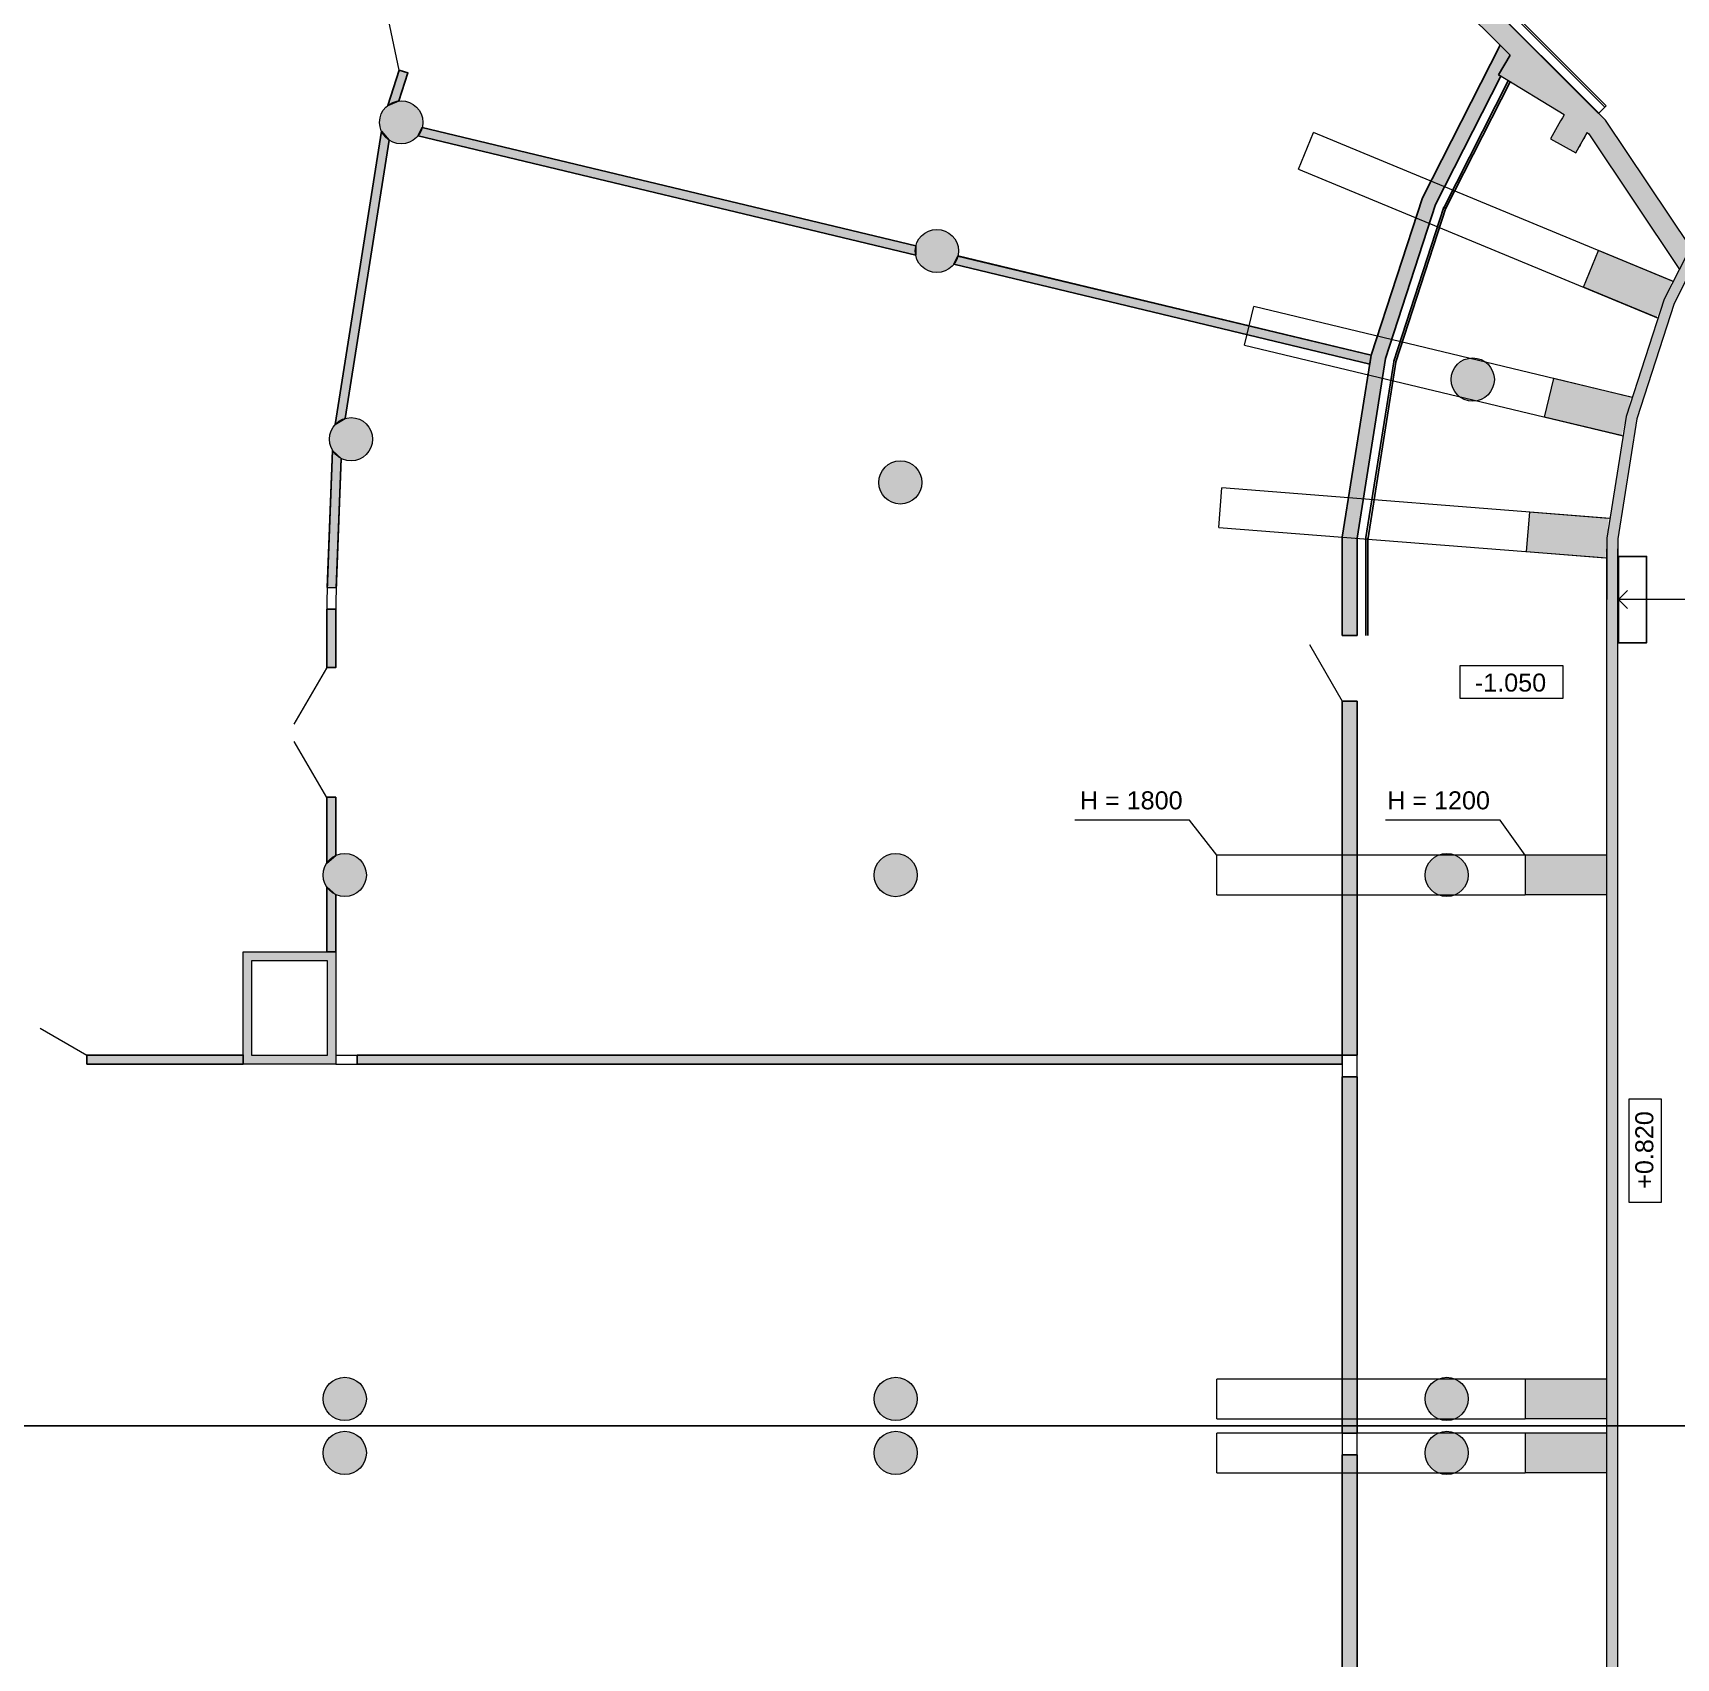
# Model space of a CAD drawing. Header units: millimetres. Extents: x 72919 to 485785, y -53256 to 338519.
# Drawn here: x 188890 to 211706, y 166215 to 188785 of the extents above; entities that cross this region are included whole.
import ezdxf
from ezdxf.enums import TextEntityAlignment as Align

# ---------------------------------------------------------------- set-up
doc = ezdxf.new("R2010")
doc.units = ezdxf.units.MM
for name, color, linetype, lineweight in [('1 level', 186, 'Continuous', 15), ('door', 177, 'Continuous', 9), ('stairs', 4, 'Continuous', 5), ('wall', 5, 'Continuous', 40)]:
    doc.layers.add(name, color=color, linetype=linetype, lineweight=lineweight)
doc.styles.add('STW_ARIAL', font='arial.ttf')

msp = doc.modelspace()

# ---------------------------------------------------------------- hatches: boundary and pattern name
at = {"ltscale": 500, "true_color": 0x000000}
h = msp.add_hatch(color=18, dxfattribs=at)
h.dxf.hatch_style = 1
edge = h.paths.add_edge_path()
edge.add_arc((221610.43379, 180914.99944), 12890, 148.413454559, 151.218278192)
edge.add_line((210312.86024, 187121.20053), (209962.27611, 187313.79017))
edge.add_arc((221610.43378, 180914.99944), 13290, 149.577862287, 151.218278192, ccw=False)
edge.add_line((210150.22643, 187644.61662), (209237.60166, 188203.87379))
edge.add_line((209237.60166, 188203.87379), (209402.7822, 188473.42394))
edge.add_line((209402.7822, 188473.42394), (198078.17437, 199798.03177))
edge.add_line((198078.17437, 199798.03177), (198290.30641, 200010.1638))
edge.add_line((198290.30641, 200010.1638), (210622.24867, 187678.22154))
edge.add_line((210622.24867, 187678.22154), (210630.08785, 187666.59948))
h = msp.add_hatch(color=18, dxfattribs=at)
h.dxf.hatch_style = 1
h.paths.add_polyline_path([(195178.33736, 191558.63917), (195092.48506, 191698.92146), (194533.55006, 189978.69642), (194652.43213, 189940.0693)])
h.paths.add_polyline_path([(193970.24412, 187840.51049), (194096.20154, 188228.16757), (193977.31947, 188266.79469), (193818.33229, 187777.48245)])
h = msp.add_hatch(color=18, dxfattribs=at)
h.dxf.hatch_style = 1
h.paths.add_polyline_path([(207275.43379, 180414.99944), (207070.43379, 180414.99944), (207070.43379, 181782.60696), (207470.68553, 184309.69624), (208182.6942, 186494.20597), (209262.82181, 188613.38433), (209402.7822, 188473.42394), (209237.60166, 188203.87379), (209273.14476, 188182.09296), (208367.16456, 186400.4037), (207670.54881, 184261.66973), (207275.43379, 181767.01163)])
h = msp.add_hatch(color=18, dxfattribs=at)
h.dxf.hatch_style = 1
edge = h.paths.add_edge_path()
edge.add_arc((194004.85175, 187542.51332), 300, 0, 360)
h = msp.add_hatch(color=18, dxfattribs=at)
h.dxf.hatch_style = 1
edge = h.paths.add_edge_path()
edge.add_arc((221610.43379, 180914.99945), 13290, 147.990453435, 147.990710697)
edge.add_line((210341.01655, 187959.45366), (210622.24867, 187678.22154))
edge.add_line((210622.24867, 187678.22154), (210630.08785, 187666.59948))
edge.add_arc((221610.43378, 180914.99944), 12890, 148.413454559, 149.775836169)
edge.add_line((210472.6671, 187403.62436), (211752.5916, 185500.02818))
edge.add_line((211752.5916, 185500.02818), (211856.73011, 185704.41219))
edge.add_line((211856.73011, 185704.41219), (211952.26844, 185561.51308))
edge.add_line((211952.26844, 185561.51308), (212004.29396, 185663.61925))
edge.add_line((212004.29396, 185663.61925), (210727.46772, 187573.09749))
edge.add_line((210727.46772, 187573.09749), (210341.04818, 187959.50426))
h = msp.add_hatch(color=18, dxfattribs=at)
h.dxf.hatch_style = 1
h.paths.add_polyline_path([(193086.97032, 183345.35137), (193227.1521, 183431.36767), (193838.72824, 187292.70744), (193731.98794, 187417.83236)])
h = msp.add_hatch(color=18, dxfattribs=at)
h.dxf.hatch_style = 1
h.paths.add_polyline_path([(194296.56272, 187472.47971), (194240.85366, 187357.30238), (201147.84753, 185699.07986), (201150.73594, 185826.93831)])
h = msp.add_hatch(color=18, dxfattribs=at)
h.dxf.hatch_style = 1
edge = h.paths.add_edge_path()
edge.add_arc((201442.31148, 185757.88663), 300, 0, 360)
h = msp.add_hatch(color=18, dxfattribs=at)
h.dxf.hatch_style = 1
h.paths.add_polyline_path([(211436.18005, 184831.5716), (210418.6632, 185253.23479), (210629.17342, 185761.35431), (211646.69027, 185339.69112)])
h = msp.add_hatch(color=18, dxfattribs=at)
h.dxf.hatch_style = 1
h.paths.add_polyline_path([(201733.99079, 185686.17729), (201678.68405, 185571.63729), (207450.98182, 184185.8312), (207470.17954, 184308.39044)])
h = msp.add_hatch(color=18, dxfattribs=at)
h.dxf.hatch_style = 1
h.paths.add_polyline_path([(211159.29265, 183424.06032), (211680.46089, 185028.05898), (211952.26844, 185561.51308), (211856.73011, 185704.41219), (211541.45036, 185085.6388), (211012.98609, 183459.18519), (210745.30377, 181769.08936), (210895.30378, 181757.28423)])
h = msp.add_hatch(color=18, dxfattribs=at)
h.dxf.hatch_style = 1
h.paths.add_polyline_path([(209182.11153, 183970.79926, 1), (208582.11153, 183970.79926, 1)])
h = msp.add_hatch(color=18, dxfattribs=at)
h.dxf.hatch_style = 1
h.paths.add_polyline_path([(209182.11153, 183970.79926, 1), (208582.11153, 183970.79926, 1)])
h = msp.add_hatch(color=18, dxfattribs=at)
h.dxf.hatch_style = 1
h.paths.add_polyline_path([(210949.67051, 183194.48916), (209877.84318, 183449.12207), (210006.23302, 183983.92676), (211078.06034, 183729.29385)])
h = msp.add_hatch(color=18, dxfattribs=at)
h.dxf.hatch_style = 1
edge = h.paths.add_edge_path()
edge.add_arc((193307.95068, 183142.45317), 300, 0, 360)
h = msp.add_hatch(color=18, dxfattribs=at)
h.dxf.hatch_style = 1
h.paths.add_polyline_path([(192976.77212, 181081.2303), (193101.67575, 181076.32283), (193172.3402, 182874.8531), (193051.63292, 182986.56474)])
h = msp.add_hatch(color=18, dxfattribs=at)
h.dxf.hatch_style = 1
edge = h.paths.add_edge_path()
edge.add_arc((200934.36828, 182542.24109), 300, 0, 360)
h = msp.add_hatch(color=18, dxfattribs=at)
h.dxf.hatch_style = 1
h.paths.add_polyline_path([(210723.59806, 181494.94731), (209625.6934, 181582.02817), (209669.10483, 182130.31226), (210767.00949, 182043.23141)])
h = msp.add_hatch(color=18, dxfattribs=at)
h.dxf.hatch_style = 1
h.paths.add_polyline_path([(210895.30378, 181757.28423), (210745.30377, 181769.08936), (210745.3699, 104415.01762), (210895.30399, 104415.01762)])
h = msp.add_hatch(color=18, dxfattribs=at)
h.dxf.hatch_style = 1
h.paths.add_polyline_path([(192970.43379, 180781.24291), (193095.43379, 180781.24291), (193095.43379, 179969.99944), (192970.43379, 179969.99944)])
h = msp.add_hatch(color=18, dxfattribs=at)
h.dxf.hatch_style = 1
h.paths.add_polyline_path([(207275.43379, 179504.99944), (207275.43379, 174589.89857), (207070.43379, 174589.89857), (207070.43379, 179504.99944)])
h = msp.add_hatch(color=18, dxfattribs=at)
h.dxf.hatch_style = 1
h.paths.add_polyline_path([(192970.43379, 178169.99944), (193095.43379, 178169.99944), (193095.43379, 177362.71725), (192970.43379, 177255.83068)])
h.paths.add_polyline_path([(192970.43379, 176924.1682), (193095.43379, 176817.28164), (193095.43379, 176024.99944), (192970.43379, 176024.99944)])
h = msp.add_hatch(color=18, dxfattribs=at)
h.dxf.hatch_style = 1
edge = h.paths.add_edge_path()
edge.add_arc((193220.43379, 177090.00291), 300, 0, 360)
h = msp.add_hatch(color=18, dxfattribs=at)
h.dxf.hatch_style = 1
edge = h.paths.add_edge_path()
edge.add_arc((200869.23576, 177090.99791), 300, 0, 360)
h = msp.add_hatch(color=18, dxfattribs=at)
h.dxf.hatch_style = 1
h.paths.add_polyline_path([(208820.43379, 177089.99944, 1), (208220.43379, 177089.99944, 1)])
h = msp.add_hatch(color=18, dxfattribs=at)
h.dxf.hatch_style = 1
h.paths.add_polyline_path([(208820.43379, 177089.99944, 1), (208220.43379, 177089.99944, 1)])
h = msp.add_hatch(color=18, dxfattribs=at)
h.dxf.hatch_style = 1
h.paths.add_polyline_path([(210745.18815, 176815.17476), (209610.43379, 176815.17476), (209610.43379, 177365.17476), (210745.18815, 177365.17476)])
h = msp.add_hatch(color=18, dxfattribs=at)
h.dxf.hatch_style = 1
h.paths.add_polyline_path([(191930.43379, 175904.99944), (191810.43379, 176024.99944), (191810.43379, 174464.89857), (193095.43379, 174464.89857), (193095.43379, 176024.99944), (191810.43379, 176024.99944), (191930.43379, 175904.99944), (192975.43379, 175904.99944), (192975.43379, 174584.89857), (191930.43379, 174584.89857)])
h = msp.add_hatch(color=18, dxfattribs=at)
h.dxf.hatch_style = 1
h.paths.add_polyline_path([(185745.43313, 174589.27096), (188140.43379, 174589.27096), (188140.43379, 174464.89857), (185745.43313, 174464.89857)])
h.paths.add_polyline_path([(189640.43379, 174589.89857), (191810.43379, 174589.89857), (191810.43379, 174464.89857), (189640.43379, 174464.89857)])
h = msp.add_hatch(color=18, dxfattribs=at)
h.dxf.hatch_style = 1
h.paths.add_polyline_path([(193395.43313, 174589.89857), (207070.43379, 174589.89857), (207070.43379, 174464.89857), (193395.43313, 174464.89857)])
h = msp.add_hatch(color=18, dxfattribs=at)
h.dxf.hatch_style = 1
h.paths.add_polyline_path([(207275.43379, 174289.89857), (207275.43379, 169339.30743), (207070.43379, 169339.30743), (207070.43379, 174289.89857)])
h = msp.add_hatch(color=18, dxfattribs=at)
h.dxf.hatch_style = 1
edge = h.paths.add_edge_path()
edge.add_arc((193220.43379, 169814.99944), 300, 9, 369)
h = msp.add_hatch(color=18, dxfattribs=at)
h.dxf.hatch_style = 1
edge = h.paths.add_edge_path()
edge.add_arc((200870.43379, 169814.99944), 300, 9, 369)
h = msp.add_hatch(color=18, dxfattribs=at)
h.dxf.hatch_style = 1
h.paths.add_polyline_path([(208820.43379, 169814.99944, 1), (208220.43379, 169814.99944, 1)])
h = msp.add_hatch(color=18, dxfattribs=at)
h.dxf.hatch_style = 1
h.paths.add_polyline_path([(208820.43379, 169814.99944, 1), (208220.43379, 169814.99944, 1)])
h = msp.add_hatch(color=18, dxfattribs=at)
h.dxf.hatch_style = 1
h.paths.add_polyline_path([(210745.18815, 169540.17476), (209610.43379, 169540.17476), (209610.43379, 170090.17476), (210745.18815, 170090.17476)])
h = msp.add_hatch(color=18, dxfattribs=at)
h.dxf.hatch_style = 1
edge = h.paths.add_edge_path()
edge.add_arc((193220.43379, 169064.99944), 300, 9, 369)
h = msp.add_hatch(color=18, dxfattribs=at)
h.dxf.hatch_style = 1
edge = h.paths.add_edge_path()
edge.add_arc((200870.43379, 169064.99944), 300, 9, 369)
h = msp.add_hatch(color=18, dxfattribs=at)
h.dxf.hatch_style = 1
h.paths.add_polyline_path([(208820.43379, 169064.99944, 1), (208220.43379, 169064.99944, 1)])
h = msp.add_hatch(color=18, dxfattribs=at)
h.dxf.hatch_style = 1
h.paths.add_polyline_path([(208820.43379, 169064.99944, 1), (208220.43379, 169064.99944, 1)])
h = msp.add_hatch(color=18, dxfattribs=at)
h.dxf.hatch_style = 1
h.paths.add_polyline_path([(210745.18815, 168790.17476), (209610.43379, 168790.17476), (209610.43379, 169340.17476), (210745.18815, 169340.17476)])
h = msp.add_hatch(color=18, dxfattribs=at)
h.dxf.hatch_style = 1
h.paths.add_polyline_path([(207275.43379, 169039.30743), (207275.43379, 165739.73761), (207070.43379, 165739.73761), (207070.43379, 169039.30743)])
at = {"layer": 'wall', "lineweight": 18, "ltscale": 0.007407, "true_color": 0x000000}
h = msp.add_hatch(color=18, dxfattribs=at)
h.dxf.hatch_style = 1
h.paths.add_polyline_path([(210714.95366, 187751.43929), (210630.08785, 187666.59948), (198290.30641, 200010.1638), (198375.17223, 200095.00361), (210714.95366, 187751.43929)], flags=0)
h = msp.add_hatch(color=18, dxfattribs=at)
h.dxf.hatch_style = 1
h.paths.add_polyline_path([(208476.91487, 186355.0811), (209380.06554, 188127.6141), (209273.14476, 188182.09296), (208365.7065, 186401.14511), (208476.91487, 186355.0811)], flags=0)
h = msp.add_hatch(color=18, dxfattribs=at)
h.dxf.hatch_style = 1
h.paths.add_polyline_path([(209380.06554, 188127.6141), (209406.79574, 188113.99438), (208504.71696, 186343.5651), (208476.91487, 186355.0811), (209380.06554, 188127.6141)], flags=0)
h = msp.add_hatch(color=18, dxfattribs=at)
h.dxf.hatch_style = 1
h.paths.add_polyline_path([(208476.91487, 186355.0811), (208365.7065, 186401.14511), (207670.54881, 184261.66973), (207787.59401, 184233.56966), (208476.91487, 186355.0811)], flags=0)
h = msp.add_hatch(color=18, dxfattribs=at)
h.dxf.hatch_style = 1
h.paths.add_polyline_path([(208504.71696, 186343.5651), (207816.85532, 184226.54465), (207787.59401, 184233.56966), (208476.91487, 186355.0811), (208504.71696, 186343.5651)], flags=0)
h = msp.add_hatch(color=18, dxfattribs=at)
h.dxf.hatch_style = 1
h.paths.add_polyline_path([(207787.59401, 184233.56966), (207670.54881, 184261.66973), (207275.43379, 181767.01163), (207395.43379, 181757.56742), (207787.59401, 184233.56966)], flags=0)
h = msp.add_hatch(color=18, dxfattribs=at)
h.dxf.hatch_style = 1
h.paths.add_polyline_path([(207816.85532, 184226.54465), (207425.43379, 181755.20637), (207395.43379, 181757.56742), (207787.59401, 184233.56966), (207816.85532, 184226.54465)], flags=0)
h = msp.add_hatch(color=18, dxfattribs=at)
h.dxf.hatch_style = 1
h.paths.add_polyline_path([(207395.43379, 180414.99944), (207395.43379, 181757.56742), (207275.43379, 181767.01163), (207275.43379, 180414.99944), (207395.43379, 180414.99944)], flags=0)
h = msp.add_hatch(color=18, dxfattribs=at)
h.dxf.hatch_style = 1
h.paths.add_polyline_path([(207395.43379, 181757.56742), (207425.43379, 181755.20637), (207425.43379, 180414.99944), (207395.43379, 180414.99944), (207395.43379, 181757.56742)], flags=0)
h = msp.add_hatch(color=18, dxfattribs=at)
h.dxf.hatch_style = 1
h.paths.add_polyline_path([(207395.43379, 156625.14045), (207395.43379, 179504.99944), (207275.43379, 179504.99944), (207275.43379, 156625.14045), (207395.43379, 156625.14045)], flags=0)
h = msp.add_hatch(color=18, dxfattribs=at)
h.dxf.hatch_style = 1
h.paths.add_polyline_path([(207395.43379, 179504.99944), (207395.43379, 156625.14045), (207425.43379, 156625.14045), (207425.43379, 179504.99944), (207395.43379, 179504.99944)], flags=0)

# ---------------------------------------------------------------- linework, layer by layer
at = {"color": 18, "ltscale": 500, "true_color": 0x000000}
for p, q in [((208182.6942, 186494.20597), (209262.82181, 188613.38433)), ((209402.7822, 188473.42394), (209237.60166, 188203.87379)), ((209262.82181, 188613.38433), (209402.7822, 188473.42394)), ((209273.14476, 188182.09296), (208367.16456, 186400.4037)), ((209380.11009, 188127.70162), (208474.12989, 186346.01236)), ((209406.85142, 188114.10378), (208500.87122, 186332.41452)), ((209237.60166, 188203.87379), (209273.14476, 188182.09296)), ((207470.68553, 184309.69624), (208182.6942, 186494.20597)), ((208367.16456, 186400.4037), (207670.54881, 184261.66973)), ((208481.26467, 186363.23969), (207784.64893, 184224.50572)), ((208509.7897, 186353.94869), (207813.17396, 184215.21471)), ((207070.43379, 181782.60696), (207470.68553, 184309.69624)), ((207670.54881, 184261.66973), (207275.43379, 181767.01163)), ((207789.07141, 184242.89759), (207393.95639, 181748.23949)), ((207818.70206, 184238.20456), (207423.58704, 181743.54646)), ((207070.43379, 180414.99944), (207070.43379, 181782.60696)), ((207275.43379, 181767.01163), (207275.43379, 180414.99944)), ((207395.43379, 181767.01163), (207395.43379, 180414.99944)), ((207425.43379, 181767.01163), (207425.43379, 180414.99944)), ((207275.43379, 180414.99944), (207070.43379, 180414.99944))]:
    msp.add_line(p, q, dxfattribs=at)
for points in [[(415650.43379, 180914.99944, 0.4142135624), (336810.43379, 259754.99944), (221610.43379, 259754.99944, 0.4142135624), (142770.43379, 180914.99944), (142770.43379, 104414.99944, 0.4142135624), (221610.43379, 25574.99944), (336810.43379, 25574.99944, 0.4142135624), (415650.43379, 104414.99944)], [(414950.43379, 180914.99944, 0.4142135624), (336810.43379, 259054.99944), (221610.43379, 259054.99944, 0.4142135624), (143470.43379, 180914.99944), (143470.43379, 104414.99944, 0.4142135624), (221610.43379, 26274.99944), (336810.43379, 26274.99944, 0.4142135624), (414950.43379, 104414.99944)]]:
    msp.add_lwpolyline(points, format="xyb", close=True, dxfattribs=at)
for points in [[(193970.24412, 187840.51049), (194096.20154, 188228.16757), (193977.31947, 188266.79469), (193818.33229, 187777.48245), (193970.24412, 187840.51049)], [(193086.97032, 183345.35137), (193227.1521, 183431.36767), (193838.72824, 187292.70744), (193731.98794, 187417.83236), (193086.97032, 183345.35137)], [(194296.56272, 187472.47971), (194240.85366, 187357.30238), (201147.84753, 185699.07986), (201150.73594, 185826.93831), (194296.56272, 187472.47971)], [(201733.99079, 185686.17729), (201678.68405, 185571.63729), (207450.98182, 184185.8312), (207470.17954, 184308.39044), (201733.99079, 185686.17729)], [(192976.77212, 181081.2303), (193101.67575, 181076.32283), (193172.3402, 182874.8531), (193051.63292, 182986.56474), (192976.77212, 181081.2303)], [(192970.43379, 176924.1682), (193095.43379, 176817.28164), (193095.43379, 176024.99944), (192970.43379, 176024.99944), (192970.43379, 176924.1682)], [(215774.00404, 169439.99944), (141171.728, 169439.99944)], [(215774.00404, 169439.99944), (141171.728, 169439.99944)]]:
    msp.add_lwpolyline(points, dxfattribs=at)
for points in [[(210905.23379, 181514.99944), (210905.23379, 180314.99944), (211295.23379, 180314.99944), (211295.23379, 181514.99944)], [(192970.43379, 180781.24291), (193095.43379, 180781.24291), (193095.43379, 179969.99944), (192970.43379, 179969.99944)], [(207275.43379, 179504.99944), (207275.43379, 174589.89857), (207070.43379, 174589.89857), (207070.43379, 179504.99944)], [(192970.43379, 178169.99944), (193095.43379, 178169.99944), (193095.43379, 177362.71725), (192970.43379, 177255.83068)], [(189640.43379, 174589.89857), (191810.43379, 174589.89857), (191810.43379, 174464.89857), (189640.43379, 174464.89857)], [(193395.43313, 174589.89857), (207070.43379, 174589.89857), (207070.43379, 174464.89857), (193395.43313, 174464.89857)], [(207275.43379, 174289.89857), (207275.43379, 169339.30743), (207070.43379, 169339.30743), (207070.43379, 174289.89857)], [(207275.43379, 169039.30743), (207275.43379, 165739.73761), (207070.43379, 165739.73761), (207070.43379, 169039.30743)]]:
    msp.add_lwpolyline(points, close=True, dxfattribs=at)
at = {"layer": '1 level', "color": 177, "true_color": 0x293189}
for points in [[(208703.85468, 179544.21906), (210135.66895, 179544.21906), (210135.66895, 179996.78418), (208703.85468, 179996.78418)], [(211048.6845, 173976.95009), (211048.6845, 172545.13582), (211501.24962, 172545.13582), (211501.24962, 173976.95009)]]:
    msp.add_lwpolyline(points, close=True, dxfattribs=at)
at = {"layer": 'door', "linetype": 'ByBlock', "ltscale": 100}
for p, q in [((193977.31947, 188266.79469), (193790.19895, 189147.12753)), ((206615.43379, 180293.08256), (207070.43379, 179504.99944)), ((192520.46057, 179185.56112), (192970.43379, 179964.99945)), ((192970.43379, 178164.99945), (192520.407, 178944.40685)), ((188990.91473, 174964.89857), (189640.43379, 174589.89857))]:
    msp.add_line(p, q, dxfattribs=at)
at = {"layer": 'stairs', "color": 4, "ltscale": 100}
msp.add_line((213845.24934, 180914.95155), (210895.24607, 180914.95155), dxfattribs=at)
at = {"layer": 'wall', "color": 18, "lineweight": 18, "ltscale": 0.007407, "true_color": 0x000000}
for p, q in [((198290.30641, 200010.1638), (210632.02551, 187668.53655)), ((209402.7822, 188473.42394), (198078.17437, 199798.03177)), ((209262.82181, 188613.38433), (208175.72555, 186479.8378)), ((209237.60166, 188203.87379), (209402.7822, 188473.42394)), ((209237.60166, 188203.87379), (209402.7822, 188473.42394)), ((193977.31947, 188266.79469), (194096.20154, 188228.16757)), ((209273.14476, 188182.09296), (208365.7065, 186401.14511)), ((210150.22643, 187644.61662), (209237.60166, 188203.87379)), ((201147.84753, 185699.07986), (194240.85366, 187357.30238)), ((201150.73594, 185826.93831), (194296.56272, 187472.47971)), ((208175.72555, 186479.8378), (207470.59659, 184309.67401)), ((208365.7065, 186401.14511), (207670.54881, 184261.66973)), ((207450.98182, 184185.8312), (201678.68405, 185571.63729)), ((207470.59659, 184309.67401), (201734.15698, 185686.87131)), ((207470.59659, 184309.67401), (207070.43379, 181783.14548)), ((207670.54881, 184261.66973), (207275.43379, 181767.01163)), ((207070.43379, 180414.99944), (207070.43379, 181783.14548)), ((207275.43379, 181767.01163), (207275.43379, 180414.99944)), ((210745.24607, 103762.18881), (210745.24607, 181617.98137)), ((210895.24607, 103762.18881), (210895.24607, 181617.98137)), ((210905.23379, 180914.95155), (211030.32391, 181040.04167)), ((210905.23379, 180914.95155), (211030.32391, 180789.86142)), ((207275.43379, 180414.99944), (207070.43379, 180414.99944)), ((193095.43379, 179969.99944), (192970.43379, 179969.99944)), ((207275.43379, 179504.99944), (207070.43379, 179504.99944)), ((207070.43379, 179504.99944), (207070.43379, 156625.14045)), ((207275.43379, 156625.14045), (207275.43379, 179504.99944)), ((193095.43379, 178169.99944), (192970.43379, 178169.99944)), ((189640.43379, 174589.89857), (191810.43379, 174589.89857)), ((189640.43379, 174589.89857), (189640.43379, 174464.89857)), ((193095.43379, 174589.89857), (207070.43379, 174589.89857)), ((189640.43379, 174464.89857), (191810.43379, 174464.89857)), ((193095.43379, 174464.89857), (207070.43379, 174464.89857))]:
    msp.add_line(p, q, dxfattribs=at)
for points in [[(210714.95366, 187751.43929), (210630.08785, 187666.59948), (198290.30641, 200010.1638), (198375.17223, 200095.00361), (210714.95366, 187751.43929)], [(210714.95366, 187751.43929), (210736.17012, 187772.64924), (198396.38868, 200116.21356), (198375.17223, 200095.00361)], [(193977.31947, 188266.79469), (193818.33229, 187777.48245)], [(194096.20154, 188228.16757), (193970.24412, 187840.51049)], [(211908.75563, 185806.51836), (210727.46772, 187573.09749), (210341.04818, 187959.50426)], [(193731.98794, 187417.83236), (193086.97032, 183345.35137)], [(206461.60096, 186892.48993), (206672.07991, 187400.63946)], [(206461.60096, 186892.48993), (206672.07991, 187400.63946)], [(211666.85589, 185331.76182), (206672.07711, 187400.63272)], [(193838.72824, 187292.70744), (193227.1521, 183431.36767)], [(206461.60096, 186892.48993), (211456.31799, 184823.62704)], [(210418.6142, 185253.06533), (210629.08822, 185761.19985)], [(211646.67518, 185339.7059), (210629.08821, 185761.19984)], [(211856.73011, 185704.41219), (211541.45036, 185085.6388), (211012.98609, 183459.18519), (210745.30377, 181769.08936), (210745.30399, 180914.98123)], [(212004.29396, 185663.61925), (211680.46089, 185028.05898), (211159.29265, 183424.06032), (210895.30378, 181757.28423), (210895.30399, 180914.98126)], [(211436.20116, 184831.57138), (210418.6142, 185253.06532)], [(205712.96074, 184448.84221), (205841.34328, 184983.66486)], [(205712.96074, 184448.84221), (205841.34328, 184983.66486)], [(211098.29557, 183721.74202), (205841.34158, 184983.65776)], [(205712.96074, 184448.84221), (210969.86424, 183186.92191)], [(209877.7814, 183448.95661), (210006.19465, 183983.75567)], [(211077.19638, 183726.59225), (210006.19467, 183983.75578)], [(210948.78313, 183191.79319), (209877.78142, 183448.95672)], [(193051.63292, 182986.56474), (192970.43379, 180919.90881), (192970.43379, 179969.99944)], [(193172.3402, 182874.8531), (193095.43379, 180917.45413), (193095.43379, 179969.99944)], [(205355.87559, 181918.38711), (205399.00157, 182466.70954)], [(205355.87559, 181918.38711), (205399.00157, 182466.70954)], [(210788.65515, 182042.80183), (205399.001, 182466.70226)], [(210767.08712, 182043.22526), (209668.96322, 182130.1713), (209625.55179, 181581.8872), (210723.67569, 181494.94116)], [(205355.87559, 181918.38711), (210745.30384, 181494.48817)], [(192970.43379, 178169.99944), (192970.43379, 177255.83068)], [(193095.43379, 178169.99944), (193095.43379, 177362.71725)], [(205327.23157, 177365.00733), (204949.69831, 177852.74982), (203355.95319, 177852.74982)], [(209610.43379, 177365.18264), (209263.46671, 177852.92513), (207669.72158, 177852.92513)], [(210745.24607, 177365.24802), (205327.23157, 177365.00002)], [(205327.25675, 176814.99156), (205327.23157, 177365.00733)], [(205327.25675, 176814.99156), (205327.23157, 177365.00733)], [(210745.18815, 177364.99944), (209610.43379, 177364.99944)], [(209610.43379, 177364.99944), (209610.43379, 176814.99944)], [(210745.18815, 176814.99944), (210745.18815, 177364.99944)], [(192970.43379, 176924.1682), (192970.43379, 176024.99944)], [(193095.43379, 176817.28164), (193095.43379, 176024.99944)], [(205327.25675, 176814.99156), (209610.43379, 176815.17476)], [(210745.18815, 176814.99944), (209610.43379, 176814.99944)], [(210745.24607, 170090.24802), (205327.23157, 170090.00002)], [(205327.25675, 169539.99156), (205327.23157, 170090.00733)], [(205327.25675, 169539.99156), (205327.23157, 170090.00733)], [(210745.18815, 170089.99944), (209610.43379, 170089.99944)], [(209610.43379, 170089.99944), (209610.43379, 169539.99944)], [(205327.25675, 169539.99156), (209610.43379, 169540.17476)], [(210745.18815, 169539.99944), (209610.43379, 169539.99944)], [(210745.24607, 169340.24802), (205327.23157, 169340.00002)], [(205327.25675, 168789.99156), (205327.23157, 169340.00733)], [(205327.25675, 168789.99156), (205327.23157, 169340.00733)], [(210745.18815, 169339.99944), (209610.43379, 169339.99944)], [(209610.43379, 169339.99944), (209610.43379, 168789.99944)], [(205327.25675, 168789.99156), (209610.43379, 168790.17476)], [(210745.18815, 168789.99944), (209610.43379, 168789.99944)]]:
    msp.add_lwpolyline(points, dxfattribs=at)
msp.add_lwpolyline([(210150.22643, 187644.61662, 0.0071577869), (209962.27611, 187313.79017), (210312.86024, 187121.20053), (210472.64717, 187403.654), (210494.47162, 187381.82954), (211752.5916, 185500.02818), (211856.73011, 185704.41219)], format="xyb", dxfattribs=at)
for points in [[(191810.43379, 176024.99944), (193095.43379, 176024.99944), (193095.43379, 174464.89857), (191810.43379, 174464.89857)], [(191930.43379, 175904.99944), (192975.43379, 175904.99944), (192975.43379, 174584.89857), (191930.43379, 174584.89857)]]:
    msp.add_lwpolyline(points, close=True, dxfattribs=at)
for centre in [(194004.85175, 187542.51332), (201442.32271, 185756.38932), (208882.11153, 183970.79926), (208882.11153, 183970.79926), (193307.95068, 183142.45317), (200934.36828, 182542.24109), (193220.43379, 177089.99944), (200869.24759, 177089.50056), (208520.43379, 177089.99944), (208520.43379, 177089.99944), (193220.43379, 169814.99944), (200870.43379, 169814.99944), (208520.43379, 169814.99944), (208520.43379, 169814.99944), (193220.43379, 169064.99944), (200870.43379, 169064.99944), (208520.43379, 169064.99944), (208520.43379, 169064.99944)]:
    msp.add_circle(centre, 300, dxfattribs=at)
msp.add_arc((221610.43379, 180914.99944), 12890, 149.775804601, 151.21827819, dxfattribs=at)

# ---------------------------------------------------------------- texts
at = {"layer": '1 level', "color": 177, "true_color": 0x293189, "style": 'STW_ARIAL'}
for s, rotation, p in [('-1.050', 0.000098451, (209406.39025, 179762.84388)), ('H = 1800', 359.999901549, (204140.16001, 178127.31159)), ('H = 1200', 359.999901549, (208407.54387, 178127.48691)), ('+0.820', 90.000098451, (211264.06922, 173271.68601))]:
    msp.add_text(s, height=250, rotation=rotation, dxfattribs=at).set_placement(p, align=Align.MIDDLE_CENTER)

doc.saveas('drawing.dxf')
